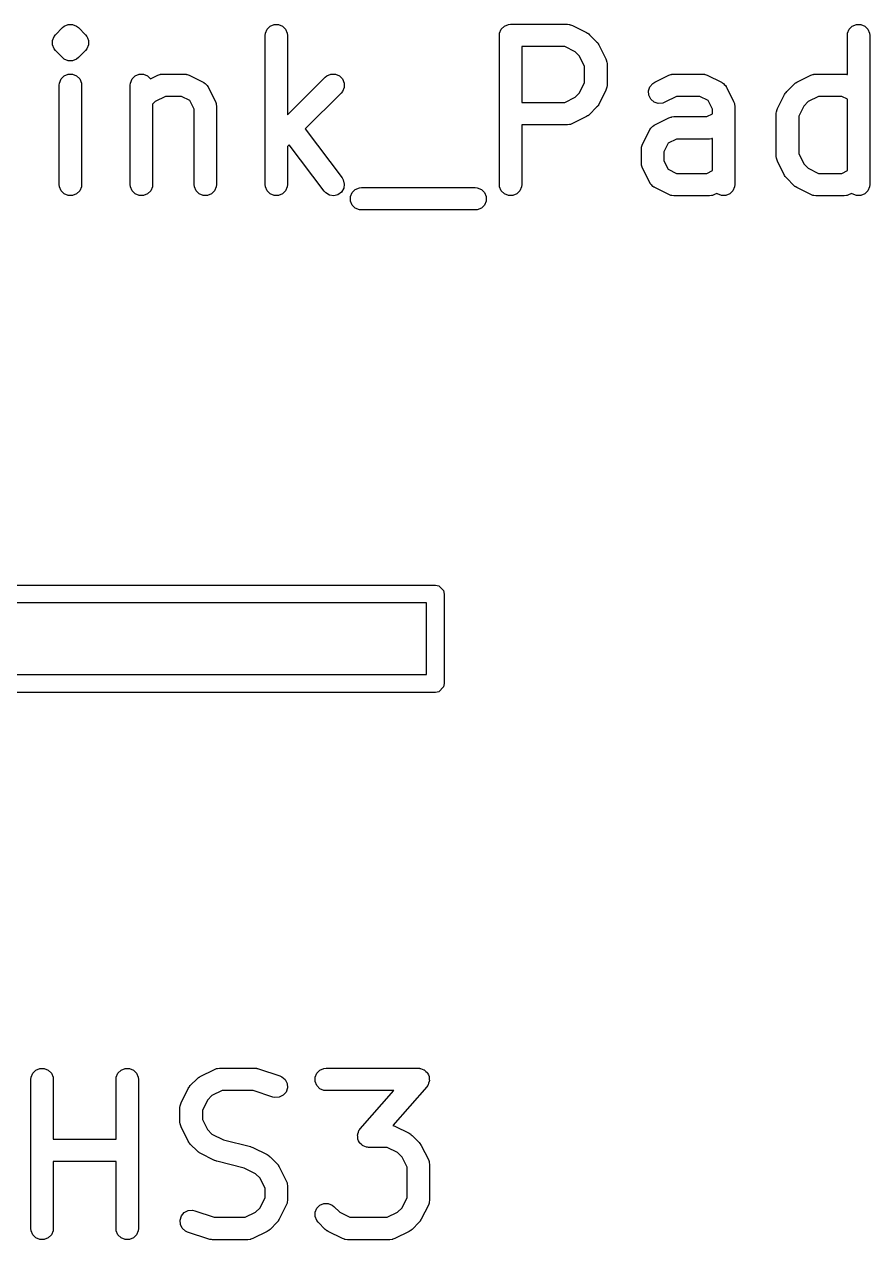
# Model space of a CAD drawing. Extents: x 2.7 to 14.1, y -9.5 to -1.1.
# Drawn here: x 12.4113 to 12.6345, y -4.1219 to -3.801 of the extents above; entities that cross this region are included whole.
import ezdxf

# ---------------------------------------------------------------- set-up
doc = ezdxf.new("R2010")
doc.units = 0
doc.header["$MEASUREMENT"] = 0
doc.layers.add('BLACK', color=7, linetype='CONTINUOUS')

msp = doc.modelspace()

# ---------------------------------------------------------------- linework, layer by layer
at = {"layer": 'BLACK', "linetype": 'CONTINUOUS'}
for p, q in [((12.41952, -3.80375), (12.4214, -3.80187)), ((12.4214, -3.80187), (12.42184, -3.80151)), ((12.42184, -3.80151), (12.42291, -3.80107)), ((12.42291, -3.80107), (12.42406, -3.80107)), ((12.42406, -3.80107), (12.42406, -3.80107)), ((12.42406, -3.80107), (12.42512, -3.80151)), ((12.42512, -3.80151), (12.42557, -3.80187)), ((12.42557, -3.80187), (12.42745, -3.80375)), ((12.4754, -3.80232), (12.47621, -3.80151)), ((12.47621, -3.80151), (12.47728, -3.80107)), ((12.47728, -3.80107), (12.47843, -3.80107)), ((12.47843, -3.80107), (12.47949, -3.80151)), ((12.47949, -3.80151), (12.48031, -3.80232)), ((12.53726, -3.80232), (12.53808, -3.80151)), ((12.53808, -3.80151), (12.53914, -3.80107)), ((12.53914, -3.80107), (12.53972, -3.80101)), ((12.53972, -3.80101), (12.55472, -3.80101)), ((12.55472, -3.80101), (12.55529, -3.80107)), ((12.55529, -3.80107), (12.55539, -3.80111)), ((12.55539, -3.80111), (12.5555, -3.80111)), ((12.5555, -3.80111), (12.55604, -3.80132)), ((12.55604, -3.80132), (12.55979, -3.8032)), ((12.62913, -3.80232), (12.62994, -3.80151)), ((12.62994, -3.80151), (12.63101, -3.80107)), ((12.63101, -3.80107), (12.63216, -3.80107)), ((12.63216, -3.80107), (12.63322, -3.80151)), ((12.63322, -3.80151), (12.63404, -3.80232)), ((12.41871, -3.80526), (12.41915, -3.8042)), ((12.41871, -3.80641), (12.41871, -3.80526)), ((12.41915, -3.8042), (12.41952, -3.80375)), ((12.42745, -3.80375), (12.42781, -3.8042)), ((12.42781, -3.8042), (12.42795, -3.80454)), ((12.42795, -3.80454), (12.42825, -3.80526)), ((12.42825, -3.80526), (12.42825, -3.80641)), ((12.4749, -3.80396), (12.47496, -3.80339)), ((12.4749, -3.84333), (12.4749, -3.80396)), ((12.47496, -3.80339), (12.4754, -3.80232)), ((12.48031, -3.80232), (12.48075, -3.80339)), ((12.48075, -3.80339), (12.4808, -3.80396)), ((12.4808, -3.80396), (12.4808, -3.82495)), ((12.53677, -3.80396), (12.53682, -3.80339)), ((12.53677, -3.84333), (12.53677, -3.80396)), ((12.53682, -3.80339), (12.53726, -3.80232)), ((12.55979, -3.8032), (12.56004, -3.80335)), ((12.56004, -3.80335), (12.56011, -3.80338)), ((12.56011, -3.80338), (12.56019, -3.80345)), ((12.56019, -3.80345), (12.56028, -3.8035)), ((12.56028, -3.8035), (12.56033, -3.80356)), ((12.56033, -3.80356), (12.56055, -3.80375)), ((12.56055, -3.80375), (12.56243, -3.80562)), ((12.62863, -3.80396), (12.62869, -3.80339)), ((12.62863, -3.81424), (12.62863, -3.80396)), ((12.62869, -3.80339), (12.62913, -3.80232)), ((12.63404, -3.80232), (12.63448, -3.80339)), ((12.63448, -3.80339), (12.63454, -3.80396)), ((12.63454, -3.80396), (12.63454, -3.84333)), ((12.41915, -3.80748), (12.41871, -3.80641)), ((12.41952, -3.80792), (12.41915, -3.80748)), ((12.4214, -3.8098), (12.41952, -3.80792)), ((12.42745, -3.80792), (12.42557, -3.8098)), ((12.42781, -3.80748), (12.42745, -3.80792)), ((12.42825, -3.80641), (12.42781, -3.80748)), ((12.55402, -3.80691), (12.54267, -3.80691)), ((12.54267, -3.80691), (12.54267, -3.82163)), ((12.55672, -3.80826), (12.55402, -3.80691)), ((12.55791, -3.80946), (12.55672, -3.80826)), ((12.56243, -3.80562), (12.56262, -3.80585)), ((12.56262, -3.80585), (12.56267, -3.8059)), ((12.56267, -3.8059), (12.56273, -3.80599)), ((12.56273, -3.80599), (12.5628, -3.80607)), ((12.5628, -3.80607), (12.56283, -3.80614)), ((12.56283, -3.80614), (12.56298, -3.80639)), ((12.56298, -3.80639), (12.56486, -3.81014)), ((12.42184, -3.81017), (12.4214, -3.8098)), ((12.42291, -3.81061), (12.42184, -3.81017)), ((12.42406, -3.81061), (12.42291, -3.81061)), ((12.42291, -3.81061), (12.42291, -3.81061)), ((12.42512, -3.81017), (12.42406, -3.81061)), ((12.42406, -3.81061), (12.42406, -3.81061)), ((12.42557, -3.8098), (12.42512, -3.81017)), ((12.55926, -3.81216), (12.55791, -3.80946)), ((12.56486, -3.81014), (12.56506, -3.81068)), ((12.56506, -3.81068), (12.56507, -3.81079)), ((12.56507, -3.81079), (12.56511, -3.81088)), ((12.56511, -3.81088), (12.56517, -3.81146)), ((12.56517, -3.81146), (12.56517, -3.81708)), ((12.42103, -3.81544), (12.42184, -3.81463)), ((12.42184, -3.81463), (12.42291, -3.81419)), ((12.42291, -3.81419), (12.42406, -3.81419)), ((12.42406, -3.81419), (12.42512, -3.81463)), ((12.42512, -3.81463), (12.42594, -3.81544)), ((12.43978, -3.81544), (12.44059, -3.81463)), ((12.44059, -3.81463), (12.44166, -3.81419)), ((12.44166, -3.81419), (12.44281, -3.81419)), ((12.44281, -3.81419), (12.44387, -3.81463)), ((12.44387, -3.81463), (12.44464, -3.81539)), ((12.44464, -3.81539), (12.44653, -3.81444)), ((12.44653, -3.81444), (12.44708, -3.81424)), ((12.44708, -3.81424), (12.44718, -3.81423)), ((12.44718, -3.81423), (12.44728, -3.81419)), ((12.44728, -3.81419), (12.44786, -3.81413)), ((12.44786, -3.81413), (12.45348, -3.81413)), ((12.45348, -3.81413), (12.45406, -3.81419)), ((12.45406, -3.81419), (12.45415, -3.81423)), ((12.45415, -3.81423), (12.45426, -3.81424)), ((12.45426, -3.81424), (12.4548, -3.81444)), ((12.4548, -3.81444), (12.45855, -3.81632)), ((12.4808, -3.82495), (12.49076, -3.815)), ((12.49076, -3.815), (12.49121, -3.81463)), ((12.49121, -3.81463), (12.49227, -3.81419)), ((12.49227, -3.81419), (12.49343, -3.81419)), ((12.49343, -3.81419), (12.49449, -3.81463)), ((12.49449, -3.81463), (12.4953, -3.81544)), ((12.55926, -3.81639), (12.55926, -3.81216)), ((12.57777, -3.81632), (12.58152, -3.81444)), ((12.58152, -3.81444), (12.58206, -3.81424)), ((12.58206, -3.81424), (12.58216, -3.81423)), ((12.58216, -3.81423), (12.58226, -3.81419)), ((12.58226, -3.81419), (12.58284, -3.81413)), ((12.58284, -3.81413), (12.59034, -3.81413)), ((12.59034, -3.81413), (12.59091, -3.81419)), ((12.59091, -3.81419), (12.59101, -3.81423)), ((12.59101, -3.81423), (12.59112, -3.81424)), ((12.59112, -3.81424), (12.59166, -3.81444)), ((12.59166, -3.81444), (12.59541, -3.81632)), ((12.61526, -3.81632), (12.61901, -3.81444)), ((12.61901, -3.81444), (12.61955, -3.81424)), ((12.61955, -3.81424), (12.61966, -3.81423)), ((12.61966, -3.81423), (12.61976, -3.81419)), ((12.61976, -3.81419), (12.62033, -3.81413)), ((12.62033, -3.81413), (12.62783, -3.81413)), ((12.62783, -3.81413), (12.62841, -3.81419)), ((12.62841, -3.81419), (12.62851, -3.81423)), ((12.62851, -3.81423), (12.62861, -3.81424)), ((12.62861, -3.81424), (12.62863, -3.81424)), ((12.42053, -3.81708), (12.42059, -3.81651)), ((12.42053, -3.84333), (12.42053, -3.81708)), ((12.42059, -3.81651), (12.42103, -3.81544)), ((12.42594, -3.81544), (12.42638, -3.81651)), ((12.42638, -3.81651), (12.42644, -3.81708)), ((12.42644, -3.81708), (12.42644, -3.84333)), ((12.43928, -3.81708), (12.43934, -3.81651)), ((12.43928, -3.84333), (12.43928, -3.81708)), ((12.43934, -3.81651), (12.43978, -3.81544)), ((12.45855, -3.81632), (12.45865, -3.81638)), ((12.45865, -3.81638), (12.45869, -3.81639)), ((12.45869, -3.81639), (12.45875, -3.81644)), ((12.45875, -3.81644), (12.45904, -3.81663)), ((12.45904, -3.81663), (12.45928, -3.81691)), ((12.45928, -3.81691), (12.45956, -3.81715)), ((12.45956, -3.81715), (12.45975, -3.81744)), ((12.45975, -3.81744), (12.45979, -3.8175)), ((12.45979, -3.8175), (12.45981, -3.81754)), ((12.45981, -3.81754), (12.45987, -3.81764)), ((12.45987, -3.81764), (12.46175, -3.82139)), ((12.4953, -3.81544), (12.49575, -3.81651)), ((12.49575, -3.81766), (12.4953, -3.81873)), ((12.49575, -3.81651), (12.49575, -3.81766)), ((12.55791, -3.81909), (12.55926, -3.81639)), ((12.56506, -3.81786), (12.56486, -3.81841)), ((12.56507, -3.81776), (12.56506, -3.81786)), ((12.56511, -3.81766), (12.56507, -3.81776)), ((12.56517, -3.81708), (12.56511, -3.81766)), ((12.57616, -3.81859), (12.57652, -3.8175)), ((12.57652, -3.8175), (12.57728, -3.81663)), ((12.57728, -3.81663), (12.57777, -3.81632)), ((12.59541, -3.81632), (12.5955, -3.81638)), ((12.5955, -3.81638), (12.59555, -3.81639)), ((12.59555, -3.81639), (12.59561, -3.81644)), ((12.59561, -3.81644), (12.5959, -3.81663)), ((12.5959, -3.81663), (12.59614, -3.81691)), ((12.59614, -3.81691), (12.59642, -3.81715)), ((12.59642, -3.81715), (12.5966, -3.81744)), ((12.5966, -3.81744), (12.59665, -3.8175)), ((12.59665, -3.8175), (12.59667, -3.81754)), ((12.59667, -3.81754), (12.59673, -3.81764)), ((12.59673, -3.81764), (12.5986, -3.82139)), ((12.61262, -3.81875), (12.6145, -3.81687)), ((12.6145, -3.81687), (12.61472, -3.81669)), ((12.61472, -3.81669), (12.61477, -3.81663)), ((12.61477, -3.81663), (12.61486, -3.81657)), ((12.61486, -3.81657), (12.61494, -3.8165)), ((12.61494, -3.8165), (12.61502, -3.81647)), ((12.61502, -3.81647), (12.61526, -3.81632)), ((12.44585, -3.82139), (12.44518, -3.82206)), ((12.44855, -3.82004), (12.44585, -3.82139)), ((12.45278, -3.82004), (12.44855, -3.82004)), ((12.45503, -3.82116), (12.45278, -3.82004)), ((12.45615, -3.82341), (12.45503, -3.82116)), ((12.46175, -3.82139), (12.46195, -3.82193)), ((12.49494, -3.81917), (12.4855, -3.82861)), ((12.4953, -3.81873), (12.49494, -3.81917)), ((12.55402, -3.82163), (12.55672, -3.82028)), ((12.55672, -3.82028), (12.55791, -3.81909)), ((12.56486, -3.81841), (12.56298, -3.82215)), ((12.57624, -3.81974), (12.57616, -3.81859)), ((12.57676, -3.82077), (12.57624, -3.81974)), ((12.57763, -3.82152), (12.57676, -3.82077)), ((12.58354, -3.82004), (12.58041, -3.8216)), ((12.58964, -3.82004), (12.58354, -3.82004)), ((12.59189, -3.82116), (12.58964, -3.82004)), ((12.59301, -3.82341), (12.59189, -3.82116)), ((12.5986, -3.82139), (12.59881, -3.82193)), ((12.61019, -3.82326), (12.61207, -3.81951)), ((12.61207, -3.81951), (12.61222, -3.81927)), ((12.61222, -3.81927), (12.61225, -3.81919)), ((12.61225, -3.81919), (12.61232, -3.81911)), ((12.61232, -3.81911), (12.61238, -3.81902)), ((12.61238, -3.81902), (12.61244, -3.81897)), ((12.61244, -3.81897), (12.61262, -3.81875)), ((12.61833, -3.82139), (12.61714, -3.82258)), ((12.62103, -3.82004), (12.61833, -3.82139)), ((12.62714, -3.82004), (12.62103, -3.82004)), ((12.62863, -3.82078), (12.62714, -3.82004)), ((12.62863, -3.83963), (12.62863, -3.82078)), ((12.44518, -3.82206), (12.44518, -3.84333)), ((12.45615, -3.84333), (12.45615, -3.82341)), ((12.46195, -3.82193), (12.46196, -3.82203)), ((12.46196, -3.82203), (12.462, -3.82213)), ((12.462, -3.82213), (12.46206, -3.82271)), ((12.46206, -3.82271), (12.46206, -3.84333)), ((12.54267, -3.82163), (12.55402, -3.82163)), ((12.56243, -3.82292), (12.56055, -3.8248)), ((12.56262, -3.8227), (12.56243, -3.82292)), ((12.56267, -3.82264), (12.56262, -3.8227)), ((12.56273, -3.82256), (12.56267, -3.82264)), ((12.5628, -3.82247), (12.56273, -3.82256)), ((12.56283, -3.8224), (12.5628, -3.82247)), ((12.56298, -3.82215), (12.56283, -3.8224)), ((12.57872, -3.82189), (12.57763, -3.82152)), ((12.57987, -3.82181), (12.57872, -3.82189)), ((12.58041, -3.8216), (12.57987, -3.82181)), ((12.59152, -3.82538), (12.59301, -3.82463)), ((12.59301, -3.82463), (12.59301, -3.82341)), ((12.59881, -3.82193), (12.59882, -3.82203)), ((12.59882, -3.82203), (12.59886, -3.82213)), ((12.59886, -3.82213), (12.59891, -3.82271)), ((12.59891, -3.82271), (12.59891, -3.84333)), ((12.60988, -3.82458), (12.60994, -3.82401)), ((12.60988, -3.83583), (12.60988, -3.82458)), ((12.60994, -3.82401), (12.60998, -3.82391)), ((12.60998, -3.82391), (12.60999, -3.8238)), ((12.60999, -3.8238), (12.61019, -3.82326)), ((12.61714, -3.82258), (12.61579, -3.82528)), ((12.55472, -3.82754), (12.54267, -3.82754)), ((12.54267, -3.82754), (12.54267, -3.84333)), ((12.55529, -3.82748), (12.55472, -3.82754)), ((12.55539, -3.82744), (12.55529, -3.82748)), ((12.5555, -3.82743), (12.55539, -3.82744)), ((12.55604, -3.82722), (12.5555, -3.82743)), ((12.55979, -3.82535), (12.55604, -3.82722)), ((12.56004, -3.82519), (12.55979, -3.82535)), ((12.56011, -3.82516), (12.56004, -3.82519)), ((12.56019, -3.8251), (12.56011, -3.82516)), ((12.56028, -3.82504), (12.56019, -3.8251)), ((12.56033, -3.82498), (12.56028, -3.82504)), ((12.56055, -3.8248), (12.56033, -3.82498)), ((12.57704, -3.82816), (12.57728, -3.82788)), ((12.57728, -3.82788), (12.57757, -3.82769)), ((12.57757, -3.82769), (12.57763, -3.82764)), ((12.57763, -3.82764), (12.57767, -3.82763)), ((12.57767, -3.82763), (12.57777, -3.82757)), ((12.57777, -3.82757), (12.58152, -3.82569)), ((12.58152, -3.82569), (12.58206, -3.82549)), ((12.58206, -3.82549), (12.58216, -3.82548)), ((12.58216, -3.82548), (12.58226, -3.82544)), ((12.58226, -3.82544), (12.58284, -3.82538)), ((12.58284, -3.82538), (12.59152, -3.82538)), ((12.61579, -3.82528), (12.61579, -3.83514)), ((12.4855, -3.82861), (12.49521, -3.84156)), ((12.57457, -3.83264), (12.57645, -3.82889)), ((12.57645, -3.82889), (12.57651, -3.82879)), ((12.57651, -3.82879), (12.57652, -3.82875)), ((12.57652, -3.82875), (12.57657, -3.82869)), ((12.57657, -3.82869), (12.57676, -3.8284)), ((12.57676, -3.8284), (12.57704, -3.82816)), ((12.48128, -3.83283), (12.4808, -3.83331)), ((12.4808, -3.83331), (12.4808, -3.84333)), ((12.49049, -3.8451), (12.48128, -3.83283)), ((12.57426, -3.83396), (12.57432, -3.83338)), ((12.57426, -3.83771), (12.57426, -3.83396)), ((12.57432, -3.83338), (12.57436, -3.83328)), ((12.57436, -3.83328), (12.57437, -3.83318)), ((12.57437, -3.83318), (12.57457, -3.83264)), ((12.58129, -3.83241), (12.58017, -3.83465)), ((12.58354, -3.83129), (12.58129, -3.83241)), ((12.59221, -3.83129), (12.58354, -3.83129)), ((12.59279, -3.83123), (12.59221, -3.83129)), ((12.59289, -3.83119), (12.59279, -3.83123)), ((12.59299, -3.83118), (12.59289, -3.83119)), ((12.59301, -3.83117), (12.59299, -3.83118)), ((12.59301, -3.83963), (12.59301, -3.83117)), ((12.58017, -3.83465), (12.58017, -3.83701)), ((12.58017, -3.83701), (12.58129, -3.83926)), ((12.60994, -3.83641), (12.60988, -3.83583)), ((12.60998, -3.83651), (12.60994, -3.83641)), ((12.60999, -3.83661), (12.60998, -3.83651)), ((12.61019, -3.83715), (12.60999, -3.83661)), ((12.61207, -3.8409), (12.61019, -3.83715)), ((12.61579, -3.83514), (12.61714, -3.83783)), ((12.57432, -3.83828), (12.57426, -3.83771)), ((12.57436, -3.83838), (12.57432, -3.83828)), ((12.57437, -3.83849), (12.57436, -3.83838)), ((12.57457, -3.83903), (12.57437, -3.83849)), ((12.57645, -3.84278), (12.57457, -3.83903)), ((12.58129, -3.83926), (12.58354, -3.84038)), ((12.58354, -3.84038), (12.59152, -3.84038)), ((12.59152, -3.84038), (12.59301, -3.83963)), ((12.61714, -3.83783), (12.61833, -3.83903)), ((12.61833, -3.83903), (12.62103, -3.84038)), ((12.62103, -3.84038), (12.62714, -3.84038)), ((12.62714, -3.84038), (12.62863, -3.83963)), ((12.42059, -3.84391), (12.42053, -3.84333)), ((12.42103, -3.84497), (12.42059, -3.84391)), ((12.42638, -3.84391), (12.42594, -3.84497)), ((12.42644, -3.84333), (12.42638, -3.84391)), ((12.43934, -3.84391), (12.43928, -3.84333)), ((12.43978, -3.84497), (12.43934, -3.84391)), ((12.44513, -3.84391), (12.44469, -3.84497)), ((12.44518, -3.84333), (12.44513, -3.84391)), ((12.45621, -3.84391), (12.45615, -3.84333)), ((12.45665, -3.84497), (12.45621, -3.84391)), ((12.462, -3.84391), (12.46156, -3.84497)), ((12.46206, -3.84333), (12.462, -3.84391)), ((12.47496, -3.84391), (12.4749, -3.84333)), ((12.4754, -3.84497), (12.47496, -3.84391)), ((12.48075, -3.84391), (12.48031, -3.84497)), ((12.4808, -3.84333), (12.48075, -3.84391)), ((12.49521, -3.84156), (12.49551, -3.84205)), ((12.49551, -3.84205), (12.4958, -3.84317)), ((12.4958, -3.84317), (12.49564, -3.84431)), ((12.53682, -3.84391), (12.53677, -3.84333)), ((12.53726, -3.84497), (12.53682, -3.84391)), ((12.54261, -3.84391), (12.54217, -3.84497)), ((12.54267, -3.84333), (12.54261, -3.84391)), ((12.57651, -3.84287), (12.57645, -3.84278)), ((12.57652, -3.84292), (12.57651, -3.84287)), ((12.57657, -3.84298), (12.57652, -3.84292)), ((12.57676, -3.84327), (12.57657, -3.84298)), ((12.57704, -3.84351), (12.57676, -3.84327)), ((12.57728, -3.84379), (12.57704, -3.84351)), ((12.57757, -3.84397), (12.57728, -3.84379)), ((12.57763, -3.84402), (12.57757, -3.84397)), ((12.59886, -3.84391), (12.59842, -3.84497)), ((12.59891, -3.84333), (12.59886, -3.84391)), ((12.61222, -3.84115), (12.61207, -3.8409)), ((12.61225, -3.84122), (12.61222, -3.84115)), ((12.61232, -3.8413), (12.61225, -3.84122)), ((12.61238, -3.84139), (12.61232, -3.8413)), ((12.61244, -3.84144), (12.61238, -3.84139)), ((12.61262, -3.84167), (12.61244, -3.84144)), ((12.6145, -3.84354), (12.61262, -3.84167)), ((12.61472, -3.84373), (12.6145, -3.84354)), ((12.61477, -3.84379), (12.61472, -3.84373)), ((12.61486, -3.84385), (12.61477, -3.84379)), ((12.61494, -3.84391), (12.61486, -3.84385)), ((12.61502, -3.84394), (12.61494, -3.84391)), ((12.61526, -3.8441), (12.61502, -3.84394)), ((12.63448, -3.84391), (12.63404, -3.84497)), ((12.63454, -3.84333), (12.63448, -3.84391)), ((12.42184, -3.84579), (12.42103, -3.84497)), ((12.42291, -3.84623), (12.42184, -3.84579)), ((12.42406, -3.84623), (12.42291, -3.84623)), ((12.42512, -3.84579), (12.42406, -3.84623)), ((12.42594, -3.84497), (12.42512, -3.84579)), ((12.44059, -3.84579), (12.43978, -3.84497)), ((12.44166, -3.84623), (12.44059, -3.84579)), ((12.44281, -3.84623), (12.44166, -3.84623)), ((12.44387, -3.84579), (12.44281, -3.84623)), ((12.44469, -3.84497), (12.44387, -3.84579)), ((12.45746, -3.84579), (12.45665, -3.84497)), ((12.45853, -3.84623), (12.45746, -3.84579)), ((12.45968, -3.84623), (12.45853, -3.84623)), ((12.46074, -3.84579), (12.45968, -3.84623)), ((12.46156, -3.84497), (12.46074, -3.84579)), ((12.47621, -3.84579), (12.4754, -3.84497)), ((12.47728, -3.84623), (12.47621, -3.84579)), ((12.47843, -3.84623), (12.47728, -3.84623)), ((12.47949, -3.84579), (12.47843, -3.84623)), ((12.48031, -3.84497), (12.47949, -3.84579)), ((12.49088, -3.84553), (12.49049, -3.8451)), ((12.49187, -3.84612), (12.49088, -3.84553)), ((12.49301, -3.84628), (12.49187, -3.84612)), ((12.49413, -3.84599), (12.49301, -3.84628)), ((12.49505, -3.8453), (12.49413, -3.84599)), ((12.49564, -3.84431), (12.49505, -3.8453)), ((12.49745, -3.8465), (12.49789, -3.84544)), ((12.49745, -3.84766), (12.49745, -3.8465)), ((12.49789, -3.84544), (12.49871, -3.84463)), ((12.49871, -3.84463), (12.49977, -3.84418)), ((12.49977, -3.84418), (12.50035, -3.84413)), ((12.50035, -3.84413), (12.53035, -3.84413)), ((12.53035, -3.84413), (12.53092, -3.84418)), ((12.53092, -3.84418), (12.53199, -3.84463)), ((12.53199, -3.84463), (12.5328, -3.84544)), ((12.5328, -3.84544), (12.53324, -3.8465)), ((12.53324, -3.8465), (12.53324, -3.84766)), ((12.53808, -3.84579), (12.53726, -3.84497)), ((12.53914, -3.84623), (12.53808, -3.84579)), ((12.5403, -3.84623), (12.53914, -3.84623)), ((12.54136, -3.84579), (12.5403, -3.84623)), ((12.54217, -3.84497), (12.54136, -3.84579)), ((12.57767, -3.84404), (12.57763, -3.84402)), ((12.57777, -3.8441), (12.57767, -3.84404)), ((12.58152, -3.84597), (12.57777, -3.8441)), ((12.58206, -3.84618), (12.58152, -3.84597)), ((12.58216, -3.84619), (12.58206, -3.84618)), ((12.58226, -3.84623), (12.58216, -3.84619)), ((12.58284, -3.84628), (12.58226, -3.84623)), ((12.59221, -3.84628), (12.58284, -3.84628)), ((12.59279, -3.84623), (12.59221, -3.84628)), ((12.59289, -3.84619), (12.59279, -3.84623)), ((12.59299, -3.84618), (12.59289, -3.84619)), ((12.59353, -3.84597), (12.59299, -3.84618)), ((12.59418, -3.84565), (12.59353, -3.84597)), ((12.59432, -3.84579), (12.59418, -3.84565)), ((12.59539, -3.84623), (12.59432, -3.84579)), ((12.59654, -3.84623), (12.59539, -3.84623)), ((12.5976, -3.84579), (12.59654, -3.84623)), ((12.59842, -3.84497), (12.5976, -3.84579)), ((12.61901, -3.84597), (12.61526, -3.8441)), ((12.61955, -3.84618), (12.61901, -3.84597)), ((12.61966, -3.84619), (12.61955, -3.84618)), ((12.61976, -3.84623), (12.61966, -3.84619)), ((12.62033, -3.84628), (12.61976, -3.84623)), ((12.62783, -3.84628), (12.62033, -3.84628)), ((12.62841, -3.84623), (12.62783, -3.84628)), ((12.62851, -3.84619), (12.62841, -3.84623)), ((12.62861, -3.84618), (12.62851, -3.84619)), ((12.62915, -3.84597), (12.62861, -3.84618)), ((12.6298, -3.84565), (12.62915, -3.84597)), ((12.62994, -3.84579), (12.6298, -3.84565)), ((12.63101, -3.84623), (12.62994, -3.84579)), ((12.63216, -3.84623), (12.63101, -3.84623)), ((12.63322, -3.84579), (12.63216, -3.84623)), ((12.63404, -3.84497), (12.63322, -3.84579)), ((12.49789, -3.84872), (12.49745, -3.84766)), ((12.49871, -3.84954), (12.49789, -3.84872)), ((12.49977, -3.84998), (12.49871, -3.84954)), ((12.50035, -3.85003), (12.49977, -3.84998)), ((12.53035, -3.85003), (12.50035, -3.85003)), ((12.53092, -3.84998), (12.53035, -3.85003)), ((12.53199, -3.84954), (12.53092, -3.84998)), ((12.5328, -3.84872), (12.53199, -3.84954)), ((12.53324, -3.84766), (12.5328, -3.84872)), ((12.37024, -3.94905), (12.51985, -3.94905)), ((12.51985, -3.94905), (12.52075, -3.94923)), ((12.52075, -3.94923), (12.52203, -3.95051)), ((12.52203, -3.95051), (12.52221, -3.95141)), ((12.52221, -3.95141), (12.52221, -3.97503)), ((12.51748, -3.95377), (12.3726, -3.95377)), ((12.51748, -3.97267), (12.51748, -3.95377)), ((12.3726, -3.97267), (12.51748, -3.97267)), ((12.52221, -3.97503), (12.52203, -3.97594)), ((12.51985, -3.97739), (12.37024, -3.97739)), ((12.52075, -3.97721), (12.51985, -3.97739)), ((12.52203, -3.97594), (12.52075, -3.97721)), ((12.41309, -4.07898), (12.41353, -4.07791)), ((12.41353, -4.07791), (12.41434, -4.0771)), ((12.41434, -4.0771), (12.41541, -4.07666)), ((12.41541, -4.07666), (12.41656, -4.07666)), ((12.41656, -4.07666), (12.41762, -4.0771)), ((12.41762, -4.0771), (12.41844, -4.07791)), ((12.41844, -4.07791), (12.41888, -4.07898)), ((12.43559, -4.07898), (12.43603, -4.07791)), ((12.43603, -4.07791), (12.43684, -4.0771)), ((12.43684, -4.0771), (12.43791, -4.07666)), ((12.43791, -4.07666), (12.43906, -4.07666)), ((12.43906, -4.07666), (12.44012, -4.0771)), ((12.44012, -4.0771), (12.44094, -4.07791)), ((12.44094, -4.07791), (12.44138, -4.07898)), ((12.45778, -4.07879), (12.46153, -4.07691)), ((12.46153, -4.07691), (12.46207, -4.0767)), ((12.46207, -4.0767), (12.46218, -4.0767)), ((12.46218, -4.0767), (12.46228, -4.07666)), ((12.46228, -4.07666), (12.46285, -4.0766)), ((12.46285, -4.0766), (12.47223, -4.0766)), ((12.47223, -4.0766), (12.47252, -4.07663)), ((12.47252, -4.07663), (12.4726, -4.07662)), ((12.4726, -4.07662), (12.4727, -4.07665)), ((12.4727, -4.07665), (12.4728, -4.07666)), ((12.4728, -4.07666), (12.47288, -4.07669)), ((12.47288, -4.07669), (12.47316, -4.07675)), ((12.47316, -4.07675), (12.47879, -4.07863)), ((12.48808, -4.07898), (12.48852, -4.07791)), ((12.48852, -4.07791), (12.48933, -4.0771)), ((12.48933, -4.0771), (12.4904, -4.07666)), ((12.4904, -4.07666), (12.49098, -4.0766)), ((12.49098, -4.0766), (12.51535, -4.0766)), ((12.51535, -4.0766), (12.51565, -4.07663)), ((12.51565, -4.07663), (12.51573, -4.07662)), ((12.51573, -4.07662), (12.51578, -4.07664)), ((12.51578, -4.07664), (12.51592, -4.07666)), ((12.51592, -4.07666), (12.51637, -4.07684)), ((12.51637, -4.07684), (12.51682, -4.07699)), ((12.51682, -4.07699), (12.5169, -4.07706)), ((12.5169, -4.07706), (12.51699, -4.0771)), ((12.51699, -4.0771), (12.51733, -4.07744)), ((12.51733, -4.07744), (12.51769, -4.07775)), ((12.51769, -4.07775), (12.51773, -4.07784)), ((12.51773, -4.07784), (12.5178, -4.07791)), ((12.5178, -4.07791), (12.51799, -4.07835)), ((12.41303, -4.07955), (12.41309, -4.07898)), ((12.41303, -4.11892), (12.41303, -4.07955)), ((12.41888, -4.07898), (12.41894, -4.07955)), ((12.41894, -4.07955), (12.41894, -4.09535)), ((12.43553, -4.07955), (12.43559, -4.07898)), ((12.43553, -4.09535), (12.43553, -4.07955)), ((12.44138, -4.07898), (12.44143, -4.07955)), ((12.44143, -4.07955), (12.44143, -4.11892)), ((12.45496, -4.08144), (12.45514, -4.08121)), ((12.45514, -4.08121), (12.45702, -4.07934)), ((12.45702, -4.07934), (12.45724, -4.07915)), ((12.45724, -4.07915), (12.45729, -4.07909)), ((12.45729, -4.07909), (12.45738, -4.07904)), ((12.45738, -4.07904), (12.45746, -4.07897)), ((12.45746, -4.07897), (12.45754, -4.07894)), ((12.45754, -4.07894), (12.45778, -4.07879)), ((12.47879, -4.07863), (12.47931, -4.07886)), ((12.47931, -4.07886), (12.48018, -4.07962)), ((12.48018, -4.07962), (12.4807, -4.08065)), ((12.4807, -4.08065), (12.48078, -4.0818)), ((12.48808, -4.08013), (12.48808, -4.07898)), ((12.48852, -4.08119), (12.48808, -4.08013)), ((12.48933, -4.08201), (12.48852, -4.08119)), ((12.51775, -4.08125), (12.51757, -4.0815)), ((12.5178, -4.08119), (12.51775, -4.08125)), ((12.51782, -4.08114), (12.5178, -4.08119)), ((12.51791, -4.08103), (12.51782, -4.08114)), ((12.51806, -4.08057), (12.51791, -4.08103)), ((12.51799, -4.07835), (12.5182, -4.07878)), ((12.51824, -4.08013), (12.51806, -4.08057)), ((12.5182, -4.07878), (12.5182, -4.07888)), ((12.5182, -4.07888), (12.51824, -4.07898)), ((12.51824, -4.07898), (12.51824, -4.07946)), ((12.51824, -4.07946), (12.51827, -4.07993)), ((12.51827, -4.07993), (12.51824, -4.08003)), ((12.51824, -4.08003), (12.51824, -4.08013)), ((12.45271, -4.08573), (12.45459, -4.08198)), ((12.45459, -4.08198), (12.45474, -4.08173)), ((12.45474, -4.08173), (12.45477, -4.08166)), ((12.45477, -4.08166), (12.45484, -4.08158)), ((12.45484, -4.08158), (12.4549, -4.08149)), ((12.4549, -4.08149), (12.45496, -4.08144)), ((12.46085, -4.08385), (12.45966, -4.08505)), ((12.46355, -4.0825), (12.46085, -4.08385)), ((12.47175, -4.0825), (12.46355, -4.0825)), ((12.47692, -4.08423), (12.47175, -4.0825)), ((12.47748, -4.08436), (12.47692, -4.08423)), ((12.47863, -4.08427), (12.47748, -4.08436)), ((12.47966, -4.08376), (12.47863, -4.08427)), ((12.48042, -4.08289), (12.47966, -4.08376)), ((12.48078, -4.0818), (12.48042, -4.08289)), ((12.4904, -4.08245), (12.48933, -4.08201)), ((12.49098, -4.0825), (12.4904, -4.08245)), ((12.50884, -4.0825), (12.49098, -4.0825)), ((12.5, -4.09261), (12.50884, -4.0825)), ((12.51757, -4.0815), (12.50864, -4.09171)), ((12.4524, -4.08705), (12.45246, -4.08647)), ((12.4524, -4.0908), (12.4524, -4.08705)), ((12.45246, -4.08647), (12.4525, -4.08638)), ((12.4525, -4.08638), (12.45251, -4.08627)), ((12.45251, -4.08627), (12.45271, -4.08573)), ((12.45966, -4.08505), (12.45831, -4.08775)), ((12.45831, -4.08775), (12.45831, -4.0901)), ((12.45246, -4.09138), (12.4524, -4.0908)), ((12.45831, -4.0901), (12.45966, -4.0928)), ((12.4525, -4.09147), (12.45246, -4.09138)), ((12.45251, -4.09158), (12.4525, -4.09147)), ((12.45271, -4.09212), (12.45251, -4.09158)), ((12.45459, -4.09587), (12.45271, -4.09212)), ((12.45966, -4.0928), (12.46085, -4.094)), ((12.46085, -4.094), (12.46388, -4.09551)), ((12.4993, -4.09417), (12.49933, -4.09407)), ((12.49933, -4.09465), (12.4993, -4.09417)), ((12.49933, -4.09397), (12.49951, -4.09353)), ((12.49933, -4.09407), (12.49933, -4.09397)), ((12.49951, -4.09353), (12.49966, -4.09308)), ((12.49966, -4.09308), (12.49975, -4.09296)), ((12.49975, -4.09296), (12.49977, -4.09291)), ((12.49977, -4.09291), (12.49982, -4.09285)), ((12.49982, -4.09285), (12.5, -4.09261)), ((12.50864, -4.09171), (12.50917, -4.09191)), ((12.50917, -4.09191), (12.51292, -4.09378)), ((12.51292, -4.09378), (12.51317, -4.09394)), ((12.51317, -4.09394), (12.51324, -4.09397)), ((12.51324, -4.09397), (12.51332, -4.09404)), ((12.51332, -4.09404), (12.51341, -4.09409)), ((12.51341, -4.09409), (12.51346, -4.09415)), ((12.51346, -4.09415), (12.51369, -4.09434)), ((12.41894, -4.09535), (12.43553, -4.09535)), ((12.45474, -4.09612), (12.45459, -4.09587)), ((12.45477, -4.09619), (12.45474, -4.09612)), ((12.45484, -4.09627), (12.45477, -4.09619)), ((12.4549, -4.09636), (12.45484, -4.09627)), ((12.45496, -4.09641), (12.4549, -4.09636)), ((12.45514, -4.09664), (12.45496, -4.09641)), ((12.45702, -4.09851), (12.45514, -4.09664)), ((12.46388, -4.09551), (12.47107, -4.09731)), ((12.47107, -4.09731), (12.47111, -4.09732)), ((12.47111, -4.09732), (12.47113, -4.09733)), ((12.47113, -4.09733), (12.47137, -4.09742)), ((12.47137, -4.09742), (12.47161, -4.0975)), ((12.49933, -4.09513), (12.49933, -4.09465)), ((12.49937, -4.09522), (12.49933, -4.09513)), ((12.49937, -4.09532), (12.49937, -4.09522)), ((12.49959, -4.09575), (12.49937, -4.09532)), ((12.49977, -4.09619), (12.49959, -4.09575)), ((12.49984, -4.09626), (12.49977, -4.09619)), ((12.49988, -4.09635), (12.49984, -4.09626)), ((12.50024, -4.09667), (12.49988, -4.09635)), ((12.50058, -4.09701), (12.50024, -4.09667)), ((12.50068, -4.09704), (12.50058, -4.09701)), ((12.50075, -4.09711), (12.50068, -4.09704)), ((12.5012, -4.09726), (12.50075, -4.09711)), ((12.50165, -4.09745), (12.5012, -4.09726)), ((12.50179, -4.09746), (12.50165, -4.09745)), ((12.50184, -4.09748), (12.50179, -4.09746)), ((12.51369, -4.09434), (12.51556, -4.09621)), ((12.51556, -4.09621), (12.51575, -4.09644)), ((12.51575, -4.09644), (12.5158, -4.09649)), ((12.5158, -4.09649), (12.51586, -4.09658)), ((12.51586, -4.09658), (12.51593, -4.09666)), ((12.51593, -4.09666), (12.51596, -4.09673)), ((12.51596, -4.09673), (12.51611, -4.09698)), ((12.51611, -4.09698), (12.51799, -4.10073)), ((12.45724, -4.0987), (12.45702, -4.09851)), ((12.45729, -4.09876), (12.45724, -4.0987)), ((12.45738, -4.09881), (12.45729, -4.09876)), ((12.45746, -4.09888), (12.45738, -4.09881)), ((12.45754, -4.09891), (12.45746, -4.09888)), ((12.45778, -4.09907), (12.45754, -4.09891)), ((12.46153, -4.10094), (12.45778, -4.09907)), ((12.47161, -4.0975), (12.47163, -4.09752)), ((12.47163, -4.09752), (12.47167, -4.09753)), ((12.47167, -4.09753), (12.47542, -4.09941)), ((12.47542, -4.09941), (12.47567, -4.09956)), ((12.47567, -4.09956), (12.47574, -4.09959)), ((12.47574, -4.09959), (12.47582, -4.09966)), ((12.47582, -4.09966), (12.47591, -4.09972)), ((12.47591, -4.09972), (12.47596, -4.09978)), ((12.47596, -4.09978), (12.47619, -4.09996)), ((12.47619, -4.09996), (12.47806, -4.10184)), ((12.50192, -4.09747), (12.50184, -4.09748)), ((12.50222, -4.0975), (12.50192, -4.09747)), ((12.50715, -4.0975), (12.50222, -4.0975)), ((12.50985, -4.09885), (12.50715, -4.0975)), ((12.51105, -4.10005), (12.50985, -4.09885)), ((12.51239, -4.10275), (12.51105, -4.10005)), ((12.43553, -4.10125), (12.41894, -4.10125)), ((12.41894, -4.10125), (12.41894, -4.11892)), ((12.43553, -4.11892), (12.43553, -4.10125)), ((12.46158, -4.10096), (12.46153, -4.10094)), ((12.46159, -4.10097), (12.46158, -4.10096)), ((12.46183, -4.10106), (12.46159, -4.10097)), ((12.46207, -4.10115), (12.46183, -4.10106)), ((12.46209, -4.10115), (12.46207, -4.10115)), ((12.46214, -4.10116), (12.46209, -4.10115)), ((12.46932, -4.10296), (12.46214, -4.10116)), ((12.47235, -4.10448), (12.46932, -4.10296)), ((12.47806, -4.10184), (12.47825, -4.10206)), ((12.47825, -4.10206), (12.47831, -4.10211)), ((12.47831, -4.10211), (12.47837, -4.1022)), ((12.47837, -4.1022), (12.47843, -4.10228)), ((12.47843, -4.10228), (12.47846, -4.10236)), ((12.47846, -4.10236), (12.47862, -4.1026)), ((12.47862, -4.1026), (12.48049, -4.10635)), ((12.51239, -4.11073), (12.51239, -4.10275)), ((12.51799, -4.10073), (12.51819, -4.10127)), ((12.51819, -4.10127), (12.5182, -4.10138)), ((12.5182, -4.10138), (12.51824, -4.10147)), ((12.51824, -4.10147), (12.5183, -4.10205)), ((12.5183, -4.10205), (12.5183, -4.11142)), ((12.47355, -4.10567), (12.47235, -4.10448)), ((12.4749, -4.10837), (12.47355, -4.10567)), ((12.48049, -4.10635), (12.4807, -4.10689)), ((12.4807, -4.10689), (12.48071, -4.107)), ((12.48071, -4.107), (12.48075, -4.1071)), ((12.4749, -4.11073), (12.4749, -4.10837)), ((12.48075, -4.1071), (12.4808, -4.10767)), ((12.4808, -4.10767), (12.4808, -4.11142)), ((12.47235, -4.11462), (12.47355, -4.11342)), ((12.47355, -4.11342), (12.4749, -4.11073)), ((12.48049, -4.11274), (12.47862, -4.11649)), ((12.4807, -4.1122), (12.48049, -4.11274)), ((12.48071, -4.1121), (12.4807, -4.1122)), ((12.48075, -4.112), (12.48071, -4.1121)), ((12.4808, -4.11142), (12.48075, -4.112)), ((12.48852, -4.11353), (12.48933, -4.11272)), ((12.48933, -4.11272), (12.4904, -4.11228)), ((12.4904, -4.11228), (12.49155, -4.11228)), ((12.49155, -4.11228), (12.49262, -4.11272)), ((12.49262, -4.11272), (12.49306, -4.11308)), ((12.49306, -4.11308), (12.4946, -4.11462)), ((12.50985, -4.11462), (12.51105, -4.11342)), ((12.51105, -4.11342), (12.51239, -4.11073)), ((12.51799, -4.11274), (12.51611, -4.11649)), ((12.51819, -4.1122), (12.51799, -4.11274)), ((12.5182, -4.1121), (12.51819, -4.1122)), ((12.51824, -4.112), (12.5182, -4.1121)), ((12.5183, -4.11142), (12.51824, -4.112)), ((12.45242, -4.11668), (12.45279, -4.11558)), ((12.45251, -4.11783), (12.45242, -4.11668)), ((12.45279, -4.11558), (12.45354, -4.11471)), ((12.45354, -4.11471), (12.45457, -4.1142)), ((12.45457, -4.1142), (12.45572, -4.11412)), ((12.45572, -4.11412), (12.45629, -4.11425)), ((12.45629, -4.11425), (12.46146, -4.11597)), ((12.46146, -4.11597), (12.46966, -4.11597)), ((12.46966, -4.11597), (12.47235, -4.11462)), ((12.47862, -4.11649), (12.47846, -4.11674)), ((12.48808, -4.1146), (12.48852, -4.11353)), ((12.48808, -4.11575), (12.48808, -4.1146)), ((12.48852, -4.11681), (12.48808, -4.11575)), ((12.4946, -4.11462), (12.4973, -4.11597)), ((12.4973, -4.11597), (12.50715, -4.11597)), ((12.50715, -4.11597), (12.50985, -4.11462)), ((12.51611, -4.11649), (12.51596, -4.11674)), ((12.41309, -4.1195), (12.41303, -4.11892)), ((12.41353, -4.12056), (12.41309, -4.1195)), ((12.41888, -4.1195), (12.41844, -4.12056)), ((12.41894, -4.11892), (12.41888, -4.1195)), ((12.43559, -4.1195), (12.43553, -4.11892)), ((12.43603, -4.12056), (12.43559, -4.1195)), ((12.44138, -4.1195), (12.44094, -4.12056)), ((12.44143, -4.11892), (12.44138, -4.1195)), ((12.45302, -4.11886), (12.45251, -4.11783)), ((12.45389, -4.11961), (12.45302, -4.11886)), ((12.45442, -4.11985), (12.45389, -4.11961)), ((12.46005, -4.12172), (12.45442, -4.11985)), ((12.47542, -4.11969), (12.47167, -4.12156)), ((12.47567, -4.11953), (12.47542, -4.11969)), ((12.47574, -4.1195), (12.47567, -4.11953)), ((12.47582, -4.11944), (12.47574, -4.1195)), ((12.47591, -4.11938), (12.47582, -4.11944)), ((12.47596, -4.11932), (12.47591, -4.11938)), ((12.47619, -4.11914), (12.47596, -4.11932)), ((12.47806, -4.11726), (12.47619, -4.11914)), ((12.47825, -4.11703), (12.47806, -4.11726)), ((12.47831, -4.11698), (12.47825, -4.11703)), ((12.47837, -4.11689), (12.47831, -4.11698)), ((12.47843, -4.11681), (12.47837, -4.11689)), ((12.47846, -4.11674), (12.47843, -4.11681)), ((12.48889, -4.11726), (12.48852, -4.11681)), ((12.49076, -4.11914), (12.48889, -4.11726)), ((12.49099, -4.11932), (12.49076, -4.11914)), ((12.49104, -4.11938), (12.49099, -4.11932)), ((12.49113, -4.11944), (12.49104, -4.11938)), ((12.49121, -4.1195), (12.49113, -4.11944)), ((12.49128, -4.11953), (12.49121, -4.1195)), ((12.49153, -4.11969), (12.49128, -4.11953)), ((12.49528, -4.12156), (12.49153, -4.11969)), ((12.51292, -4.11969), (12.50917, -4.12156)), ((12.51317, -4.11953), (12.51292, -4.11969)), ((12.51324, -4.1195), (12.51317, -4.11953)), ((12.51332, -4.11944), (12.51324, -4.1195)), ((12.51341, -4.11938), (12.51332, -4.11944)), ((12.51346, -4.11932), (12.51341, -4.11938)), ((12.51369, -4.11914), (12.51346, -4.11932)), ((12.51556, -4.11726), (12.51369, -4.11914)), ((12.51575, -4.11703), (12.51556, -4.11726)), ((12.5158, -4.11698), (12.51575, -4.11703)), ((12.51586, -4.11689), (12.5158, -4.11698)), ((12.51593, -4.11681), (12.51586, -4.11689)), ((12.51596, -4.11674), (12.51593, -4.11681)), ((12.41434, -4.12138), (12.41353, -4.12056)), ((12.41541, -4.12182), (12.41434, -4.12138)), ((12.41656, -4.12182), (12.41541, -4.12182)), ((12.41762, -4.12138), (12.41656, -4.12182)), ((12.41844, -4.12056), (12.41762, -4.12138)), ((12.43684, -4.12138), (12.43603, -4.12056)), ((12.43791, -4.12182), (12.43684, -4.12138)), ((12.43906, -4.12182), (12.43791, -4.12182)), ((12.44012, -4.12138), (12.43906, -4.12182)), ((12.44094, -4.12056), (12.44012, -4.12138)), ((12.46033, -4.12179), (12.46005, -4.12172)), ((12.4604, -4.12182), (12.46033, -4.12179)), ((12.46051, -4.12183), (12.4604, -4.12182)), ((12.46061, -4.12185), (12.46051, -4.12183)), ((12.46069, -4.12185), (12.46061, -4.12185)), ((12.46098, -4.12187), (12.46069, -4.12185)), ((12.47035, -4.12187), (12.46098, -4.12187)), ((12.47093, -4.12182), (12.47035, -4.12187)), ((12.47103, -4.12178), (12.47093, -4.12182)), ((12.47113, -4.12177), (12.47103, -4.12178)), ((12.47167, -4.12156), (12.47113, -4.12177)), ((12.49582, -4.12177), (12.49528, -4.12156)), ((12.49593, -4.12178), (12.49582, -4.12177)), ((12.49602, -4.12182), (12.49593, -4.12178)), ((12.4966, -4.12187), (12.49602, -4.12182)), ((12.50785, -4.12187), (12.4966, -4.12187)), ((12.50842, -4.12182), (12.50785, -4.12187)), ((12.50852, -4.12178), (12.50842, -4.12182)), ((12.50863, -4.12177), (12.50852, -4.12178)), ((12.50917, -4.12156), (12.50863, -4.12177))]:
    msp.add_line(p, q, dxfattribs=at)

doc.saveas('drawing.dxf')
